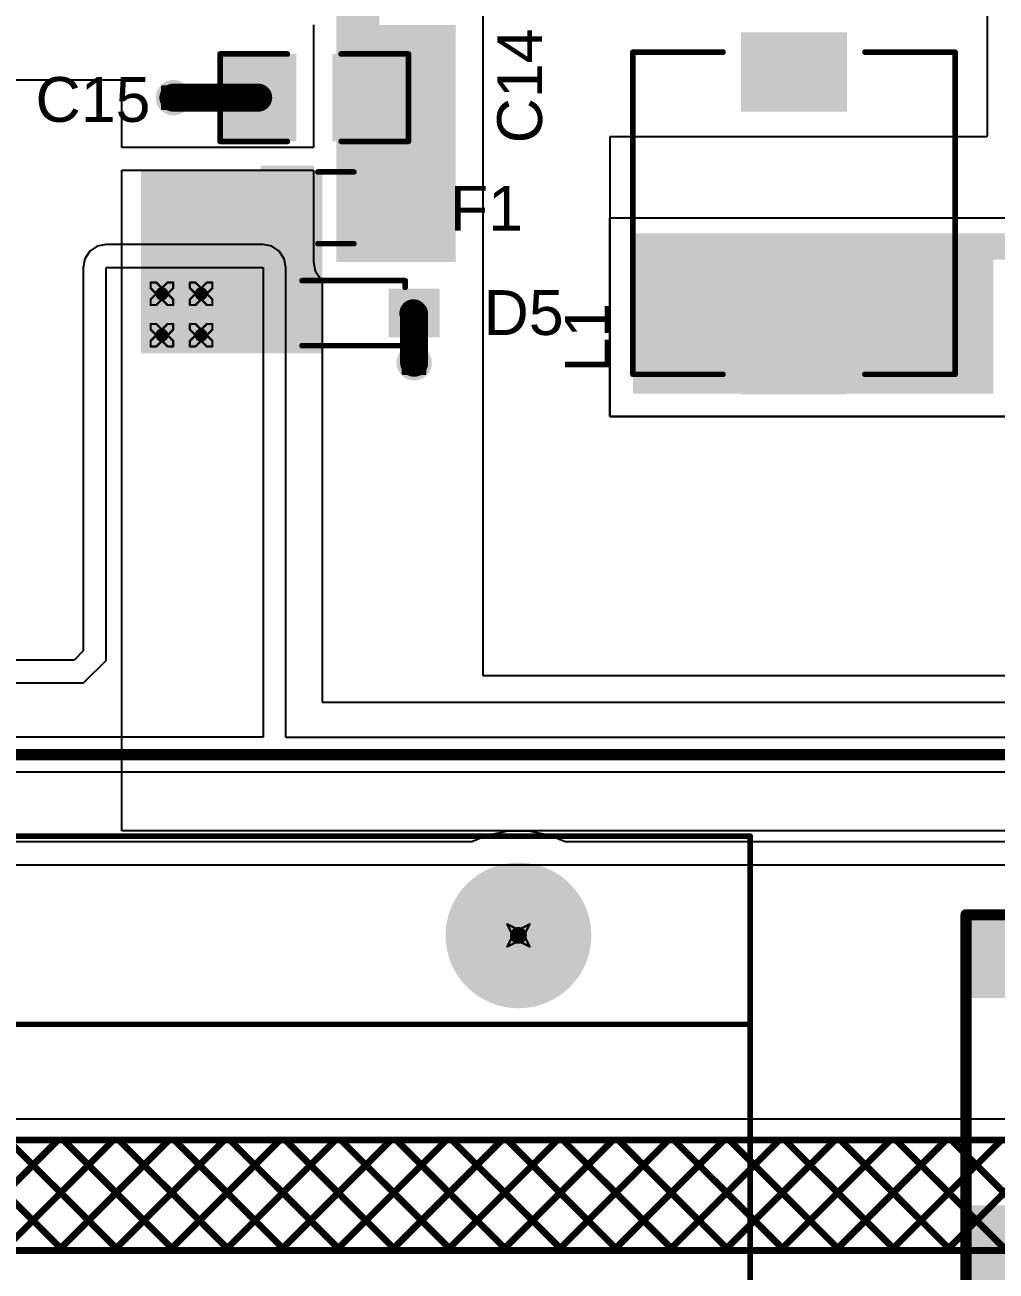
# Model space of a CAD drawing. Header units: inches. Extents: x 0 to 212, y 0 to 208.
# Drawn here: x 5.548 to 6.414, y 1.905 to 3.016 of the extents above; entities that cross this region are included whole.
import ezdxf

# ---------------------------------------------------------------- set-up
doc = ezdxf.new("R2010")
doc.units = ezdxf.units.IN
doc.header["$MEASUREMENT"] = 0
for name, color, linetype in [('Bottom Layer', 5, 'Continuous'), ('Bottom Overlay', 54, 'Continuous'), ('Bottom Solder', 6, 'Continuous'), ('Drill Drawing', 1, 'Continuous'), ('Multi-Layer', 9, 'Continuous'), ('Pad Holes', 156, 'Continuous'), ('Top Layer', 1, 'Continuous'), ('Top Overlay', 2, 'Continuous'), ('Top Paste', 8, 'Continuous'), ('Top Solder', 216, 'Continuous'), ('Via Holes', 16, 'Continuous')]:
    doc.layers.add(name, color=color, linetype=linetype)
doc.styles.add('Arial', font='', dxfattribs={"height": 0.2})
doc.styles.get('Arial').set_extended_font_data('Arial')

# ---------------------------------------------------------------- blocks, each defined once
blk = doc.blocks.new('RES_2512_28')
at = {"layer": 'Top Layer'}
for points in [[(-0.15944875, 0.06692915), (-0.09645665, 0.06692915), (-0.09645665, -0.06692915), (-0.15944875, -0.06692915)], [(0.09645675, 0.06692915), (0.15944885, 0.06692915), (0.15944885, -0.06692915), (0.09645675, -0.06692915)]]:
    blk.add_hatch(color=1, dxfattribs=at).paths.add_polyline_path(points)
at = {"layer": 'Top Paste'}
for points in [[(-0.15944875, 0.06692915), (-0.09645665, 0.06692915), (-0.09645665, -0.06692915), (-0.15944875, -0.06692915)], [(0.09645675, 0.06692915), (0.15944885, 0.06692915), (0.15944885, -0.06692915), (0.09645675, -0.06692915)]]:
    blk.add_hatch(color=8, dxfattribs=at).paths.add_polyline_path(points)
at = {"layer": 'Top Solder'}
for points in [[(-0.16344875, 0.07092915), (-0.09245665, 0.07092915), (-0.09245665, -0.07092915), (-0.16344875, -0.07092915)], [(0.09245675, 0.07092915), (0.16344885, 0.07092915), (0.16344885, -0.07092915), (0.09245675, -0.07092915)]]:
    blk.add_hatch(color=216, dxfattribs=at).paths.add_polyline_path(points)
at = {"layer": 'Top Overlay', "const_width": 0.01}
for points in [[(-0.167, 0.073), (0.1667936, 0.073)], [(-0.167, 0.073), (-0.167, -0.073)], [(0.1667936, 0.073), (0.1667936, -0.073)], [(-0.167, -0.073), (0.1667936, -0.073)]]:
    blk.add_lwpolyline(points, dxfattribs=at)
at = {"layer": 'Top Overlay', "const_width": 0.005}
for points in [[(-0.1695, 0.073, 1), (-0.1645, 0.073, 1)], [(-0.1695, 0.073, 1), (-0.1645, 0.073, 1)], [(0.1642936, 0.073, 1), (0.1692936, 0.073, 1)], [(0.1642936, 0.073, 1), (0.1692936, 0.073, 1)], [(-0.1695, -0.073, 1), (-0.1645, -0.073, 1)], [(-0.1695, -0.073, 1), (-0.1645, -0.073, 1)], [(0.1642936, -0.073, 1), (0.1692936, -0.073, 1)], [(0.1642936, -0.073, 1), (0.1692936, -0.073, 1)]]:
    blk.add_lwpolyline(points, format="xyb", close=True, dxfattribs=at)
blk = doc.blocks.new('YPRH0703_4R7M_92')
at = {"layer": 'Top Layer'}
for points in [[(-0.15748025, 0.0433071), (-0.09448815, 0.0433071), (-0.09448815, -0.0433071), (-0.15748025, -0.0433071)], [(0.09448835, 0.0433071), (0.15748045, 0.0433071), (0.15748045, -0.0433071), (0.09448835, -0.0433071)]]:
    blk.add_hatch(color=1, dxfattribs=at).paths.add_polyline_path(points)
at = {"layer": 'Top Paste'}
for points in [[(-0.15748025, 0.0433071), (-0.09448815, 0.0433071), (-0.09448815, -0.0433071), (-0.15748025, -0.0433071)], [(0.09448835, 0.0433071), (0.15748045, 0.0433071), (0.15748045, -0.0433071), (0.09448835, -0.0433071)]]:
    blk.add_hatch(color=8, dxfattribs=at).paths.add_polyline_path(points)
at = {"layer": 'Top Solder'}
for points in [[(-0.16148025, 0.0473071), (-0.09048815, 0.0473071), (-0.09048815, -0.0473071), (-0.16148025, -0.0473071)], [(0.09048835, 0.0473071), (0.16148045, 0.0473071), (0.16148045, -0.0473071), (0.09048835, -0.0473071)]]:
    blk.add_hatch(color=216, dxfattribs=at).paths.add_polyline_path(points)
at = {"layer": 'Top Overlay', "const_width": 0.005}
for points in [[(-0.1437006, 0.1437008), (-0.1437006, 0.0632992)], [(-0.1437006, 0.1437008), (0.1437008, 0.1437008)], [(0.1437008, 0.1437008), (0.1437008, 0.0632992)], [(-0.1437006, -0.0632992), (-0.1437006, -0.1437008)], [(0.1437008, -0.0632992), (0.1437008, -0.1437008)], [(-0.1437006, -0.1437008), (0.1437008, -0.1437008)]]:
    blk.add_lwpolyline(points, dxfattribs=at)
at = {"layer": 'Top Overlay', "const_width": 0.0025}
for points in [[(-0.1449506, 0.1437008, 1), (-0.1424506, 0.1437008, 1)], [(-0.1449506, 0.1437008, 1), (-0.1424506, 0.1437008, 1)], [(0.1424508, 0.1437008, 1), (0.1449508, 0.1437008, 1)], [(0.1424508, 0.1437008, 1), (0.1449508, 0.1437008, 1)], [(-0.1449506, 0.0632992, 1), (-0.1424506, 0.0632992, 1)], [(0.1424508, 0.0632992, 1), (0.1449508, 0.0632992, 1)], [(-0.1449506, -0.0632992, 1), (-0.1424506, -0.0632992, 1)], [(0.1424508, -0.0632992, 1), (0.1449508, -0.0632992, 1)], [(-0.1449506, -0.1437008, 1), (-0.1424506, -0.1437008, 1)], [(-0.1449506, -0.1437008, 1), (-0.1424506, -0.1437008, 1)], [(0.1424508, -0.1437008, 1), (0.1449508, -0.1437008, 1)], [(0.1424508, -0.1437008, 1), (0.1449508, -0.1437008, 1)]]:
    blk.add_lwpolyline(points, format="xyb", close=True, dxfattribs=at)
blk = doc.blocks.new('G4A_1A_PE_DC24_93')
at = {"layer": 'Bottom Layer'}
h = blk.add_hatch(color=5, dxfattribs=at)
edge = h.paths.add_edge_path()
edge.add_arc((0.3936995, 0.2362245), 0.0629921, 0, 360)
at = {"layer": 'Bottom Solder'}
h = blk.add_hatch(color=6, dxfattribs=at)
edge = h.paths.add_edge_path()
edge.add_arc((0.3936995, 0.2362245), 0.0649921, 0, 360)
at = {"layer": 'Multi-Layer'}
h = blk.add_hatch(color=9, dxfattribs=at)
edge = h.paths.add_edge_path()
edge.add_arc((0.3936995, 0.2362245), 0.0629921, 0, 360)
at = {"layer": 'Pad Holes'}
h = blk.add_hatch(color=7, dxfattribs=at)
edge = h.paths.add_edge_path()
edge.add_arc((0.3936985, 0.2362195), 0.035433, 0, 360)
at = {"layer": 'Top Layer'}
h = blk.add_hatch(color=1, dxfattribs=at)
edge = h.paths.add_edge_path()
edge.add_arc((0.3936995, 0.2362245), 0.0629921, 0, 360)
at = {"layer": 'Top Solder'}
h = blk.add_hatch(color=216, dxfattribs=at)
edge = h.paths.add_edge_path()
edge.add_arc((0.3936995, 0.2362245), 0.0649921, 0, 360)
at = {"layer": 'Top Overlay', "const_width": 0.005}
for points in [[(-0.6004005, 0.3248125), (0.6003855, 0.3248125)], [(0.6003855, -0.2170275), (0.6003855, 0.3248125)], [(-0.6003595, 0.1568945), (0.6003855, 0.1568945)]]:
    blk.add_lwpolyline(points, dxfattribs=at)
at = {"layer": 'Top Overlay', "const_width": 0.0025}
for points in [[(0.5991355, 0.3248125, 1), (0.6016355, 0.3248125, 1)], [(0.5991355, 0.3248125, 1), (0.6016355, 0.3248125, 1)], [(0.5991355, 0.1568945, 1), (0.6016355, 0.1568945, 1)]]:
    blk.add_lwpolyline(points, format="xyb", close=True, dxfattribs=at)
blk = doc.blocks.new('F____0805_112')
at = {"layer": 'Top Layer'}
for points in [[(-0.02362195, -0.03346455), (-0.06299205, -0.03346455), (-0.06299205, 0.03346455), (-0.02362195, 0.03346455)], [(0.06299215, -0.03346445), (0.02362205, -0.03346445), (0.02362205, 0.03346465), (0.06299215, 0.03346465)]]:
    blk.add_hatch(color=1, dxfattribs=at).paths.add_polyline_path(points)
at = {"layer": 'Top Paste'}
for points in [[(-0.02362195, -0.03346455), (-0.06299205, -0.03346455), (-0.06299205, 0.03346455), (-0.02362195, 0.03346455)], [(0.06299215, -0.03346445), (0.02362205, -0.03346445), (0.02362205, 0.03346465), (0.06299215, 0.03346465)]]:
    blk.add_hatch(color=8, dxfattribs=at).paths.add_polyline_path(points)
at = {"layer": 'Top Solder'}
for points in [[(-0.01962195, -0.03746455), (-0.06699205, -0.03746455), (-0.06699205, 0.03746455), (-0.01962195, 0.03746455)], [(0.06699215, -0.03746445), (0.01962205, -0.03746445), (0.01962205, 0.03746465), (0.06699215, 0.03746465)]]:
    blk.add_hatch(color=216, dxfattribs=at).paths.add_polyline_path(points)
at = {"layer": 'Top Overlay', "const_width": 0.005}
for points in [[(0.0160001, 0.032), (-0.0160002, 0.032)], [(0.0159999, -0.032), (-0.0160002, -0.032)]]:
    blk.add_lwpolyline(points, dxfattribs=at)
at = {"layer": 'Top Overlay', "const_width": 0.0025}
for points in [[(-0.0172502, 0.032, 1), (-0.0147502, 0.032, 1)], [(0.0147501, 0.032, 1), (0.0172501, 0.032, 1)], [(-0.0172502, -0.032, 1), (-0.0147502, -0.032, 1)], [(0.0147499, -0.032, 1), (0.0172499, -0.032, 1)]]:
    blk.add_lwpolyline(points, format="xyb", close=True, dxfattribs=at)
blk = doc.blocks.new('SOD_123_117')
at = {"layer": 'Top Layer'}
for points in [[(-0.0433069, 0.01771655), (-0.0433069, -0.01771655), (-0.0807085, -0.01771655), (-0.0807085, 0.01771655)], [(0.0807088, 0.01771655), (0.0807088, -0.01771655), (0.0433072, -0.01771655), (0.0433072, 0.01771655)]]:
    blk.add_hatch(color=1, dxfattribs=at).paths.add_polyline_path(points)
at = {"layer": 'Top Overlay'}
for points in [[(0.0380002, 0.0199999), (0.111, 0.0199999), (0.111, 0.0314959), (0.0380002, 0.0314959)], [(0.0834586, -0.0309894), (0.1110018, -0.0309894), (0.1110018, 0.0310106), (0.0834586, 0.0310106)], [(0.0379995, -0.0314961), (0.1109993, -0.0314961), (0.1109993, -0.0200001), (0.0379995, -0.0200001)]]:
    blk.add_hatch(color=2, dxfattribs=at).paths.add_polyline_path(points)
at = {"layer": 'Top Paste'}
for points in [[(-0.0433069, 0.01771655), (-0.0433069, -0.01771655), (-0.0807085, -0.01771655), (-0.0807085, 0.01771655)], [(0.0807088, 0.01771655), (0.0807088, -0.01771655), (0.0433072, -0.01771655), (0.0433072, 0.01771655)]]:
    blk.add_hatch(color=8, dxfattribs=at).paths.add_polyline_path(points)
at = {"layer": 'Top Solder'}
for points in [[(-0.0393069, 0.02171655), (-0.0393069, -0.02171655), (-0.0847085, -0.02171655), (-0.0847085, 0.02171655)], [(0.0847088, 0.02171655), (0.0847088, -0.02171655), (0.0393072, -0.02171655), (0.0393072, 0.02171655)]]:
    blk.add_hatch(color=216, dxfattribs=at).paths.add_polyline_path(points)
at = {"layer": 'Top Overlay', "const_width": 0.005}
for points in [[(-0.0539999, 0.029), (-0.0539999, 0.023)], [(0.0380001, 0.029), (-0.0539999, 0.029)], [(-0.0539998, -0.0230002), (-0.0539999, -0.029)], [(0.0380001, -0.0290001), (-0.0539999, -0.029)]]:
    blk.add_lwpolyline(points, dxfattribs=at)
at = {"layer": 'Top Overlay', "const_width": 0.0025}
for points in [[(-0.0552499, 0.029, 1), (-0.0527499, 0.029, 1)], [(-0.0552499, 0.029, 1), (-0.0527499, 0.029, 1)], [(-0.0552499, 0.023, 1), (-0.0527499, 0.023, 1)], [(0.0367501, 0.029, 1), (0.0392501, 0.029, 1)], [(-0.0552498, -0.0230002, 1), (-0.0527498, -0.0230002, 1)], [(-0.0552499, -0.029, 1), (-0.0527499, -0.029, 1)], [(-0.0552499, -0.029, 1), (-0.0527499, -0.029, 1)], [(0.0367501, -0.0290001, 1), (0.0392501, -0.0290001, 1)]]:
    blk.add_lwpolyline(points, format="xyb", close=True, dxfattribs=at)
blk = doc.blocks.new('C___1206_129')
at = {"layer": 'Top Layer'}
for points in [[(-0.0799999, 0.035), (-0.0199999, 0.035), (-0.0199999, -0.035), (-0.0799999, -0.035)], [(0.0199999, 0.0350001), (0.0799999, 0.0350001), (0.0799999, -0.0349999), (0.0199999, -0.0349999)]]:
    blk.add_hatch(color=1, dxfattribs=at).paths.add_polyline_path(points)
at = {"layer": 'Top Paste'}
for points in [[(-0.0799999, 0.035), (-0.0199999, 0.035), (-0.0199999, -0.035), (-0.0799999, -0.035)], [(0.0199999, 0.0350001), (0.0799999, 0.0350001), (0.0799999, -0.0349999), (0.0199999, -0.0349999)]]:
    blk.add_hatch(color=8, dxfattribs=at).paths.add_polyline_path(points)
at = {"layer": 'Top Solder'}
for points in [[(-0.0839999, 0.039), (-0.0159999, 0.039), (-0.0159999, -0.039), (-0.0839999, -0.039)], [(0.0159999, 0.0390001), (0.0839999, 0.0390001), (0.0839999, -0.0389999), (0.0159999, -0.0389999)]]:
    blk.add_hatch(color=216, dxfattribs=at).paths.add_polyline_path(points)
at = {"layer": 'Top Overlay', "const_width": 0.005}
for points in [[(-0.0839999, 0.0390001), (-0.0240001, 0.0390001)], [(-0.0839999, -0.039), (-0.0839999, 0.0390001)], [(0.024, 0.039), (0.084, 0.039)], [(0.084, -0.039), (0.084, 0.039)], [(-0.0839999, -0.039), (-0.024, -0.039)], [(0.024, -0.039), (0.084, -0.039)]]:
    blk.add_lwpolyline(points, dxfattribs=at)
at = {"layer": 'Top Overlay', "const_width": 0.0025}
for points in [[(-0.0852499, 0.0390001, 1), (-0.0827499, 0.0390001, 1)], [(-0.0852499, 0.0390001, 1), (-0.0827499, 0.0390001, 1)], [(-0.0252501, 0.0390001, 1), (-0.0227501, 0.0390001, 1)], [(0.02275, 0.039, 1), (0.02525, 0.039, 1)], [(0.08275, 0.039, 1), (0.08525, 0.039, 1)], [(0.08275, 0.039, 1), (0.08525, 0.039, 1)], [(-0.0852499, -0.039, 1), (-0.0827499, -0.039, 1)], [(-0.0852499, -0.039, 1), (-0.0827499, -0.039, 1)], [(-0.02525, -0.039, 1), (-0.02275, -0.039, 1)], [(0.02275, -0.039, 1), (0.02525, -0.039, 1)], [(0.08275, -0.039, 1), (0.08525, -0.039, 1)], [(0.08275, -0.039, 1), (0.08525, -0.039, 1)]]:
    blk.add_lwpolyline(points, format="xyb", close=True, dxfattribs=at)

msp = doc.modelspace()

# ---------------------------------------------------------------- hatches: boundary and pattern name
at = {"layer": 'Bottom Layer'}
h = msp.add_hatch(color=5, dxfattribs=at)
edge = h.paths.add_edge_path()
edge.add_arc((5.6800729, 2.9514614), 0.011811, 0, 360)
h = msp.add_hatch(color=5, dxfattribs=at)
edge = h.paths.add_edge_path()
edge.add_arc((5.669812, 2.7765341), 0.011811, 0, 360)
h = msp.add_hatch(color=5, dxfattribs=at)
edge = h.paths.add_edge_path()
edge.add_arc((5.704812, 2.7765341), 0.011811, 0, 360)
h = msp.add_hatch(color=5, dxfattribs=at)
edge = h.paths.add_edge_path()
edge.add_arc((5.669812, 2.7395341), 0.011811, 0, 360)
h = msp.add_hatch(color=5, dxfattribs=at)
edge = h.paths.add_edge_path()
edge.add_arc((5.704812, 2.7395341), 0.011811, 0, 360)
h = msp.add_hatch(color=5, dxfattribs=at)
edge = h.paths.add_edge_path()
edge.add_arc((5.8947528, 2.715), 0.011811, 0, 360)
at = {"layer": 'Bottom Solder'}
h = msp.add_hatch(color=6, dxfattribs=at)
edge = h.paths.add_edge_path()
edge.add_arc((5.6800729, 2.9514614), 0.015811, 0, 360)
h = msp.add_hatch(color=6, dxfattribs=at)
edge = h.paths.add_edge_path()
edge.add_arc((5.669812, 2.7765341), 0.015811, 0, 360)
h = msp.add_hatch(color=6, dxfattribs=at)
edge = h.paths.add_edge_path()
edge.add_arc((5.704812, 2.7765341), 0.015811, 0, 360)
h = msp.add_hatch(color=6, dxfattribs=at)
edge = h.paths.add_edge_path()
edge.add_arc((5.669812, 2.7395341), 0.015811, 0, 360)
h = msp.add_hatch(color=6, dxfattribs=at)
edge = h.paths.add_edge_path()
edge.add_arc((5.704812, 2.7395341), 0.015811, 0, 360)
h = msp.add_hatch(color=6, dxfattribs=at)
edge = h.paths.add_edge_path()
edge.add_arc((5.8947528, 2.715), 0.015811, 0, 360)
at = {"layer": 'Top Layer'}
for points in [[(5.8638329, 2.8297313), (5.8638329, 3.0672501), (5.8252577, 3.0672501), (5.8252577, 2.8297313)], [(5.931936, 2.8047438), (5.931936, 3.0163698), (5.8252578, 3.0163698), (5.8252578, 2.8047438)], [(5.8127591, 2.7233181), (5.8127591, 2.8866605), (5.6510729, 2.8866605), (5.6510729, 2.7233181)], [(6.0898156, 2.6874825), (6.4111868, 2.6874825), (6.4111868, 2.8305835), (6.0898156, 2.8305835)], [(6.0898156, 2.8069615), (6.474495, 2.8069615), (6.474495, 2.8305835), (6.0898156, 2.8305835)]]:
    msp.add_hatch(color=1, dxfattribs=at).paths.add_polyline_path(points)
h = msp.add_hatch(color=1, dxfattribs=at)
edge = h.paths.add_edge_path()
edge.add_arc((5.6800729, 2.9514614), 0.011811, 0, 360)
h = msp.add_hatch(color=1, dxfattribs=at)
edge = h.paths.add_edge_path()
edge.add_arc((5.669812, 2.7765341), 0.011811, 0, 360)
h = msp.add_hatch(color=1, dxfattribs=at)
edge = h.paths.add_edge_path()
edge.add_arc((5.704812, 2.7765341), 0.011811, 0, 360)
h = msp.add_hatch(color=1, dxfattribs=at)
edge = h.paths.add_edge_path()
edge.add_arc((5.669812, 2.7395341), 0.011811, 0, 360)
h = msp.add_hatch(color=1, dxfattribs=at)
edge = h.paths.add_edge_path()
edge.add_arc((5.704812, 2.7395341), 0.011811, 0, 360)
h = msp.add_hatch(color=1, dxfattribs=at)
edge = h.paths.add_edge_path()
edge.add_arc((5.8947528, 2.715), 0.011811, 0, 360)
at = {"layer": 'Top Solder'}
h = msp.add_hatch(color=216, dxfattribs=at)
edge = h.paths.add_edge_path()
edge.add_arc((5.6800729, 2.9514614), 0.015811, 0, 360)
h = msp.add_hatch(color=216, dxfattribs=at)
edge = h.paths.add_edge_path()
edge.add_arc((5.669812, 2.7765341), 0.015811, 0, 360)
h = msp.add_hatch(color=216, dxfattribs=at)
edge = h.paths.add_edge_path()
edge.add_arc((5.704812, 2.7765341), 0.015811, 0, 360)
h = msp.add_hatch(color=216, dxfattribs=at)
edge = h.paths.add_edge_path()
edge.add_arc((5.669812, 2.7395341), 0.015811, 0, 360)
h = msp.add_hatch(color=216, dxfattribs=at)
edge = h.paths.add_edge_path()
edge.add_arc((5.704812, 2.7395341), 0.015811, 0, 360)
h = msp.add_hatch(color=216, dxfattribs=at)
edge = h.paths.add_edge_path()
edge.add_arc((5.8947528, 2.715), 0.015811, 0, 360)
at = {"layer": 'Via Holes'}
h = msp.add_hatch(color=7, dxfattribs=at)
edge = h.paths.add_edge_path()
edge.add_arc((5.6800729, 2.9514614), 0.0059055, 0, 360)
h = msp.add_hatch(color=7, dxfattribs=at)
edge = h.paths.add_edge_path()
edge.add_arc((5.669812, 2.7765341), 0.0059055, 0, 360)
h = msp.add_hatch(color=7, dxfattribs=at)
edge = h.paths.add_edge_path()
edge.add_arc((5.704812, 2.7765341), 0.0059055, 0, 360)
h = msp.add_hatch(color=7, dxfattribs=at)
edge = h.paths.add_edge_path()
edge.add_arc((5.669812, 2.7395341), 0.0059055, 0, 360)
h = msp.add_hatch(color=7, dxfattribs=at)
edge = h.paths.add_edge_path()
edge.add_arc((5.704812, 2.7395341), 0.0059055, 0, 360)
h = msp.add_hatch(color=7, dxfattribs=at)
edge = h.paths.add_edge_path()
edge.add_arc((5.8947528, 2.715), 0.0059055, 0, 360)

# ---------------------------------------------------------------- linework, layer by layer
at = {"layer": 'Bottom Layer'}
for p, q in [((5.6055808, 2.8144192), (5.6011604, 2.8078036)), ((5.6121964, 2.8188396), (5.6055808, 2.8144192)), ((5.62, 2.8203918), (5.6121964, 2.8188396)), ((5.76, 2.8203918), (5.62, 2.8203918)), ((5.7678036, 2.8188396), (5.76, 2.8203918)), ((5.7744192, 2.8144192), (5.7678036, 2.8188396)), ((5.7788396, 2.8078036), (5.7744192, 2.8144192)), ((5.6011604, 2.8078036), (5.5996082, 2.8)), ((5.7803918, 2.8), (5.7788396, 2.8078036)), ((5.5996082, 2.8), (5.5996082, 2.4578478)), ((5.62, 2.4494012), (5.62, 2.8)), ((5.62, 2.8), (5.76, 2.8)), ((5.76, 2.8), (5.76, 2.3810224)), ((5.7803918, 2.3810225), (5.7803918, 2.8)), ((5.5996082, 2.4578478), (5.5915077, 2.4497475)), ((5.5915077, 2.4497475), (4.9569622, 2.4497475)), ((5.5999541, 2.4293557), (5.62, 2.4494012)), ((4.9250127, 2.4293557), (5.5999541, 2.4293557)), ((5.76, 2.3810224), (3.669128, 2.3810224)), ((5.7806413, 2.3807184), (5.7803918, 2.3810225)), ((6.7323659, 2.3807184), (5.7806413, 2.3807184)), ((5.1262746, 2.3501306), (6.7387008, 2.3501306)), ((5.9606575, 2.2934944), (5.946077, 2.287455)), ((5.9786234, 2.2970681), (5.9606575, 2.2934944)), ((5.9969412, 2.2970681), (5.9786234, 2.2970681)), ((6.0149071, 2.2934944), (5.9969412, 2.2970681)), ((6.0294876, 2.287455), (6.0149071, 2.2934944)), ((5.946077, 2.287455), (5.2146344, 2.287455)), ((7.3096082, 2.287455), (6.0294876, 2.287455)), ((5.2146344, 2.2670632), (7.33, 2.2670632)), ((7.585, 2.04), (-0.12, 2.04))]:
    msp.add_line(p, q, dxfattribs=at)
at = {"layer": 'Bottom Layer', "const_width": 0.01}
msp.add_lwpolyline([(3.6509473, 2.3654245), (6.7387008, 2.3654245)], dxfattribs=at)
at = {"layer": 'Bottom Overlay', "const_width": 0.006}
for points in [[(-0.122, 2.0216259), (8.075, 2.0216259)], [(5.478588, 1.923), (5.5772139, 2.0216259)], [(5.4828817, 2.0216259), (5.5815076, 1.923)], [(5.5280855, 1.923), (5.6267114, 2.0216259)], [(5.5323792, 2.0216259), (5.6310051, 1.923)], [(5.577583, 1.923), (5.6762089, 2.0216259)], [(5.5818767, 2.0216259), (5.6805026, 1.923)], [(5.6270805, 1.923), (5.7257064, 2.0216259)], [(5.6313742, 2.0216259), (5.7300001, 1.923)], [(5.676578, 1.923), (5.7752039, 2.0216259)], [(5.6808717, 2.0216259), (5.7794976, 1.923)], [(5.7260755, 1.923), (5.8247014, 2.0216259)], [(5.7303692, 2.0216259), (5.8289951, 1.923)], [(5.775573, 1.923), (5.8741989, 2.0216259)], [(5.7798667, 2.0216259), (5.8784926, 1.923)], [(5.8250705, 1.923), (5.9236964, 2.0216259)], [(5.8293642, 2.0216259), (5.9279901, 1.923)], [(5.874568, 1.923), (5.9731939, 2.0216259)], [(5.8788617, 2.0216259), (5.9774876, 1.923)], [(5.9240655, 1.923), (6.0226914, 2.0216259)], [(5.9283592, 2.0216259), (6.0269851, 1.923)], [(5.973563, 1.923), (6.0721889, 2.0216259)], [(5.9778567, 2.0216259), (6.0764826, 1.923)], [(6.0230605, 1.923), (6.1216864, 2.0216259)], [(6.0273542, 2.0216259), (6.1259801, 1.923)], [(6.072558, 1.923), (6.1711839, 2.0216259)], [(6.0768517, 2.0216259), (6.1754776, 1.923)], [(6.1220555, 1.923), (6.2206814, 2.0216259)], [(6.1263492, 2.0216259), (6.2249751, 1.923)], [(6.171553, 1.923), (6.2701789, 2.0216259)], [(6.1758467, 2.0216259), (6.2744726, 1.923)], [(6.2210505, 1.923), (6.3196764, 2.0216259)], [(6.2253442, 2.0216259), (6.3239701, 1.923)], [(6.270548, 1.923), (6.3691739, 2.0216259)], [(6.2748417, 2.0216259), (6.3734676, 1.923)], [(6.3200455, 1.923), (6.4186714, 2.0216259)], [(6.3243392, 2.0216259), (6.4229651, 1.923)], [(6.369543, 1.923), (6.4681689, 2.0216259)], [(6.3738367, 2.0216259), (6.4724626, 1.923)], [(-0.122, 1.923), (8.075, 1.923)]]:
    msp.add_lwpolyline(points, dxfattribs=at)
at = {"layer": 'Bottom Overlay', "const_width": 0.003}
for points in [[(5.5757139, 2.0216259, 1), (5.5787139, 2.0216259, 1)], [(5.5803767, 2.0216259, 1), (5.5833767, 2.0216259, 1)], [(5.6252114, 2.0216259, 1), (5.6282114, 2.0216259, 1)], [(5.6298742, 2.0216259, 1), (5.6328742, 2.0216259, 1)], [(5.6747089, 2.0216259, 1), (5.6777089, 2.0216259, 1)], [(5.6793717, 2.0216259, 1), (5.6823717, 2.0216259, 1)], [(5.7242064, 2.0216259, 1), (5.7272064, 2.0216259, 1)], [(5.7288692, 2.0216259, 1), (5.7318692, 2.0216259, 1)], [(5.7737039, 2.0216259, 1), (5.7767039, 2.0216259, 1)], [(5.7783667, 2.0216259, 1), (5.7813667, 2.0216259, 1)], [(5.8232014, 2.0216259, 1), (5.8262014, 2.0216259, 1)], [(5.8278642, 2.0216259, 1), (5.8308642, 2.0216259, 1)], [(5.8726989, 2.0216259, 1), (5.8756989, 2.0216259, 1)], [(5.8773617, 2.0216259, 1), (5.8803617, 2.0216259, 1)], [(5.9221964, 2.0216259, 1), (5.9251964, 2.0216259, 1)], [(5.9268592, 2.0216259, 1), (5.9298592, 2.0216259, 1)], [(5.9716939, 2.0216259, 1), (5.9746939, 2.0216259, 1)], [(5.9763567, 2.0216259, 1), (5.9793567, 2.0216259, 1)], [(6.0211914, 2.0216259, 1), (6.0241914, 2.0216259, 1)], [(6.0258542, 2.0216259, 1), (6.0288542, 2.0216259, 1)], [(6.0706889, 2.0216259, 1), (6.0736889, 2.0216259, 1)], [(6.0753517, 2.0216259, 1), (6.0783517, 2.0216259, 1)], [(6.1201864, 2.0216259, 1), (6.1231864, 2.0216259, 1)], [(6.1248492, 2.0216259, 1), (6.1278492, 2.0216259, 1)], [(6.1696839, 2.0216259, 1), (6.1726839, 2.0216259, 1)], [(6.1743467, 2.0216259, 1), (6.1773467, 2.0216259, 1)], [(6.2191814, 2.0216259, 1), (6.2221814, 2.0216259, 1)], [(6.2238442, 2.0216259, 1), (6.2268442, 2.0216259, 1)], [(6.2686789, 2.0216259, 1), (6.2716789, 2.0216259, 1)], [(6.2733417, 2.0216259, 1), (6.2763417, 2.0216259, 1)], [(6.3181764, 2.0216259, 1), (6.3211764, 2.0216259, 1)], [(6.3228392, 2.0216259, 1), (6.3258392, 2.0216259, 1)], [(6.3676739, 2.0216259, 1), (6.3706739, 2.0216259, 1)], [(6.3723367, 2.0216259, 1), (6.3753367, 2.0216259, 1)], [(5.576083, 1.923, 1), (5.579083, 1.923, 1)], [(5.5800076, 1.923, 1), (5.5830076, 1.923, 1)], [(5.6255805, 1.923, 1), (5.6285805, 1.923, 1)], [(5.6295051, 1.923, 1), (5.6325051, 1.923, 1)], [(5.675078, 1.923, 1), (5.678078, 1.923, 1)], [(5.6790026, 1.923, 1), (5.6820026, 1.923, 1)], [(5.7245755, 1.923, 1), (5.7275755, 1.923, 1)], [(5.7285001, 1.923, 1), (5.7315001, 1.923, 1)], [(5.774073, 1.923, 1), (5.777073, 1.923, 1)], [(5.7779976, 1.923, 1), (5.7809976, 1.923, 1)], [(5.8235705, 1.923, 1), (5.8265705, 1.923, 1)], [(5.8274951, 1.923, 1), (5.8304951, 1.923, 1)], [(5.873068, 1.923, 1), (5.876068, 1.923, 1)], [(5.8769926, 1.923, 1), (5.8799926, 1.923, 1)], [(5.9225655, 1.923, 1), (5.9255655, 1.923, 1)], [(5.9264901, 1.923, 1), (5.9294901, 1.923, 1)], [(5.972063, 1.923, 1), (5.975063, 1.923, 1)], [(5.9759876, 1.923, 1), (5.9789876, 1.923, 1)], [(6.0215605, 1.923, 1), (6.0245605, 1.923, 1)], [(6.0254851, 1.923, 1), (6.0284851, 1.923, 1)], [(6.071058, 1.923, 1), (6.074058, 1.923, 1)], [(6.0749826, 1.923, 1), (6.0779826, 1.923, 1)], [(6.1205555, 1.923, 1), (6.1235555, 1.923, 1)], [(6.1244801, 1.923, 1), (6.1274801, 1.923, 1)], [(6.170053, 1.923, 1), (6.173053, 1.923, 1)], [(6.1739776, 1.923, 1), (6.1769776, 1.923, 1)], [(6.2195505, 1.923, 1), (6.2225505, 1.923, 1)], [(6.2234751, 1.923, 1), (6.2264751, 1.923, 1)], [(6.269048, 1.923, 1), (6.272048, 1.923, 1)], [(6.2729726, 1.923, 1), (6.2759726, 1.923, 1)], [(6.3185455, 1.923, 1), (6.3215455, 1.923, 1)], [(6.3224701, 1.923, 1), (6.3254701, 1.923, 1)], [(6.368043, 1.923, 1), (6.371043, 1.923, 1)], [(6.3719676, 1.923, 1), (6.3749676, 1.923, 1)]]:
    msp.add_lwpolyline(points, format="xyb", close=True, dxfattribs=at)
at = {"layer": 'Drill Drawing', "const_width": 0.002}
for points in [[(5.6700729, 2.9564614), (5.6700729, 2.9614614)], [(5.6700729, 2.9614614), (5.6750729, 2.9614614)], [(5.6700729, 2.9564614), (5.6750729, 2.9514614)], [(5.6750729, 2.9614614), (5.6800729, 2.9564614)], [(5.6800729, 2.9564614), (5.6850729, 2.9614614)], [(5.6850729, 2.9614614), (5.6900729, 2.9614614)], [(5.6850729, 2.9514614), (5.6900729, 2.9564614)], [(5.6900729, 2.9564614), (5.6900729, 2.9614614)], [(5.6700729, 2.9464614), (5.6750729, 2.9514614)], [(5.6700729, 2.9414614), (5.6700729, 2.9464614)], [(5.6750729, 2.9414614), (5.6800729, 2.9464614)], [(5.6800729, 2.9464614), (5.6850729, 2.9414614)], [(5.6850729, 2.9514614), (5.6900729, 2.9464614)], [(5.6900729, 2.9414614), (5.6900729, 2.9464614)], [(5.6700729, 2.9414614), (5.6750729, 2.9414614)], [(5.6850729, 2.9414614), (5.6900729, 2.9414614)], [(5.659812, 2.7815341), (5.659812, 2.7865341)], [(5.659812, 2.7865341), (5.664812, 2.7865341)], [(5.659812, 2.7815341), (5.664812, 2.7765341)], [(5.664812, 2.7865341), (5.669812, 2.7815341)], [(5.669812, 2.7815341), (5.674812, 2.7865341)], [(5.674812, 2.7865341), (5.679812, 2.7865341)], [(5.674812, 2.7765341), (5.679812, 2.7815341)], [(5.679812, 2.7815341), (5.679812, 2.7865341)], [(5.694812, 2.7815341), (5.694812, 2.7865341)], [(5.694812, 2.7865341), (5.699812, 2.7865341)], [(5.694812, 2.7815341), (5.699812, 2.7765341)], [(5.699812, 2.7865341), (5.704812, 2.7815341)], [(5.704812, 2.7815341), (5.709812, 2.7865341)], [(5.709812, 2.7865341), (5.714812, 2.7865341)], [(5.709812, 2.7765341), (5.714812, 2.7815341)], [(5.714812, 2.7815341), (5.714812, 2.7865341)], [(5.659812, 2.7715341), (5.664812, 2.7765341)], [(5.659812, 2.7665341), (5.659812, 2.7715341)], [(5.664812, 2.7665341), (5.669812, 2.7715341)], [(5.669812, 2.7715341), (5.674812, 2.7665341)], [(5.674812, 2.7765341), (5.679812, 2.7715341)], [(5.679812, 2.7665341), (5.679812, 2.7715341)], [(5.694812, 2.7715341), (5.699812, 2.7765341)], [(5.694812, 2.7665341), (5.694812, 2.7715341)], [(5.699812, 2.7665341), (5.704812, 2.7715341)], [(5.704812, 2.7715341), (5.709812, 2.7665341)], [(5.709812, 2.7765341), (5.714812, 2.7715341)], [(5.714812, 2.7665341), (5.714812, 2.7715341)], [(5.659812, 2.7665341), (5.664812, 2.7665341)], [(5.674812, 2.7665341), (5.679812, 2.7665341)], [(5.694812, 2.7665341), (5.699812, 2.7665341)], [(5.709812, 2.7665341), (5.714812, 2.7665341)], [(5.659812, 2.7445341), (5.659812, 2.7495341)], [(5.659812, 2.7495341), (5.664812, 2.7495341)], [(5.664812, 2.7495341), (5.669812, 2.7445341)], [(5.669812, 2.7445341), (5.674812, 2.7495341)], [(5.674812, 2.7495341), (5.679812, 2.7495341)], [(5.679812, 2.7445341), (5.679812, 2.7495341)], [(5.694812, 2.7445341), (5.694812, 2.7495341)], [(5.694812, 2.7495341), (5.699812, 2.7495341)], [(5.699812, 2.7495341), (5.704812, 2.7445341)], [(5.704812, 2.7445341), (5.709812, 2.7495341)], [(5.709812, 2.7495341), (5.714812, 2.7495341)], [(5.714812, 2.7445341), (5.714812, 2.7495341)], [(5.659812, 2.7445341), (5.664812, 2.7395341)], [(5.659812, 2.7345341), (5.664812, 2.7395341)], [(5.659812, 2.7295341), (5.659812, 2.7345341)], [(5.664812, 2.7295341), (5.669812, 2.7345341)], [(5.669812, 2.7345341), (5.674812, 2.7295341)], [(5.674812, 2.7395341), (5.679812, 2.7445341)], [(5.674812, 2.7395341), (5.679812, 2.7345341)], [(5.679812, 2.7295341), (5.679812, 2.7345341)], [(5.694812, 2.7445341), (5.699812, 2.7395341)], [(5.694812, 2.7345341), (5.699812, 2.7395341)], [(5.694812, 2.7295341), (5.694812, 2.7345341)], [(5.699812, 2.7295341), (5.704812, 2.7345341)], [(5.704812, 2.7345341), (5.709812, 2.7295341)], [(5.709812, 2.7395341), (5.714812, 2.7445341)], [(5.709812, 2.7395341), (5.714812, 2.7345341)], [(5.714812, 2.7295341), (5.714812, 2.7345341)], [(5.659812, 2.7295341), (5.664812, 2.7295341)], [(5.674812, 2.7295341), (5.679812, 2.7295341)], [(5.694812, 2.7295341), (5.699812, 2.7295341)], [(5.709812, 2.7295341), (5.714812, 2.7295341)], [(5.8847528, 2.72), (5.8847528, 2.725)], [(5.8847528, 2.725), (5.8897528, 2.725)], [(5.8897528, 2.725), (5.8947528, 2.72)], [(5.8947528, 2.72), (5.8997528, 2.725)], [(5.8997528, 2.725), (5.9047528, 2.725)], [(5.9047528, 2.72), (5.9047528, 2.725)], [(5.8847528, 2.72), (5.8897528, 2.715)], [(5.8847528, 2.71), (5.8897528, 2.715)], [(5.8997528, 2.715), (5.9047528, 2.72)], [(5.8997528, 2.715), (5.9047528, 2.71)], [(5.8847528, 2.705), (5.8847528, 2.71)], [(5.8847528, 2.705), (5.8897528, 2.705)], [(5.8897528, 2.705), (5.8947528, 2.71)], [(5.8947528, 2.71), (5.8997528, 2.705)], [(5.8997528, 2.705), (5.9047528, 2.705)], [(5.9047528, 2.705), (5.9047528, 2.71)], [(5.9777813, 2.214071), (5.9877813, 2.209071)], [(5.9777813, 2.214071), (5.9827813, 2.204071)], [(5.9877813, 2.209071), (5.9977813, 2.214071)], [(5.9927813, 2.204071), (5.9977813, 2.214071)], [(5.9777813, 2.194071), (5.9827813, 2.204071)], [(5.9927813, 2.204071), (5.9977813, 2.194071)], [(5.9777813, 2.194071), (5.9877813, 2.199071)], [(5.9877813, 2.199071), (5.9977813, 2.194071)]]:
    msp.add_lwpolyline(points, dxfattribs=at)
at = {"layer": 'Drill Drawing', "const_width": 0.001}
for points in [[(5.6695729, 2.9614614, 1), (5.6705729, 2.9614614, 1)], [(5.6695729, 2.9614614, 1), (5.6705729, 2.9614614, 1)], [(5.6695729, 2.9564614, 1), (5.6705729, 2.9564614, 1)], [(5.6695729, 2.9564614, 1), (5.6705729, 2.9564614, 1)], [(5.6745729, 2.9614614, 1), (5.6755729, 2.9614614, 1)], [(5.6745729, 2.9614614, 1), (5.6755729, 2.9614614, 1)], [(5.6795729, 2.9564614, 1), (5.6805729, 2.9564614, 1)], [(5.6795729, 2.9564614, 1), (5.6805729, 2.9564614, 1)], [(5.6845729, 2.9614614, 1), (5.6855729, 2.9614614, 1)], [(5.6845729, 2.9614614, 1), (5.6855729, 2.9614614, 1)], [(5.6895729, 2.9614614, 1), (5.6905729, 2.9614614, 1)], [(5.6895729, 2.9614614, 1), (5.6905729, 2.9614614, 1)], [(5.6895729, 2.9564614, 1), (5.6905729, 2.9564614, 1)], [(5.6895729, 2.9564614, 1), (5.6905729, 2.9564614, 1)], [(5.6695729, 2.9464614, 1), (5.6705729, 2.9464614, 1)], [(5.6695729, 2.9464614, 1), (5.6705729, 2.9464614, 1)], [(5.6745729, 2.9514614, 1), (5.6755729, 2.9514614, 1)], [(5.6745729, 2.9514614, 1), (5.6755729, 2.9514614, 1)], [(5.6795729, 2.9464614, 1), (5.6805729, 2.9464614, 1)], [(5.6795729, 2.9464614, 1), (5.6805729, 2.9464614, 1)], [(5.6845729, 2.9514614, 1), (5.6855729, 2.9514614, 1)], [(5.6845729, 2.9514614, 1), (5.6855729, 2.9514614, 1)], [(5.6895729, 2.9464614, 1), (5.6905729, 2.9464614, 1)], [(5.6895729, 2.9464614, 1), (5.6905729, 2.9464614, 1)], [(5.6695729, 2.9414614, 1), (5.6705729, 2.9414614, 1)], [(5.6695729, 2.9414614, 1), (5.6705729, 2.9414614, 1)], [(5.6745729, 2.9414614, 1), (5.6755729, 2.9414614, 1)], [(5.6745729, 2.9414614, 1), (5.6755729, 2.9414614, 1)], [(5.6845729, 2.9414614, 1), (5.6855729, 2.9414614, 1)], [(5.6845729, 2.9414614, 1), (5.6855729, 2.9414614, 1)], [(5.6895729, 2.9414614, 1), (5.6905729, 2.9414614, 1)], [(5.6895729, 2.9414614, 1), (5.6905729, 2.9414614, 1)], [(5.659312, 2.7865341, 1), (5.660312, 2.7865341, 1)], [(5.659312, 2.7865341, 1), (5.660312, 2.7865341, 1)], [(5.659312, 2.7815341, 1), (5.660312, 2.7815341, 1)], [(5.659312, 2.7815341, 1), (5.660312, 2.7815341, 1)], [(5.664312, 2.7865341, 1), (5.665312, 2.7865341, 1)], [(5.664312, 2.7865341, 1), (5.665312, 2.7865341, 1)], [(5.669312, 2.7815341, 1), (5.670312, 2.7815341, 1)], [(5.669312, 2.7815341, 1), (5.670312, 2.7815341, 1)], [(5.674312, 2.7865341, 1), (5.675312, 2.7865341, 1)], [(5.674312, 2.7865341, 1), (5.675312, 2.7865341, 1)], [(5.679312, 2.7865341, 1), (5.680312, 2.7865341, 1)], [(5.679312, 2.7865341, 1), (5.680312, 2.7865341, 1)], [(5.679312, 2.7815341, 1), (5.680312, 2.7815341, 1)], [(5.679312, 2.7815341, 1), (5.680312, 2.7815341, 1)], [(5.694312, 2.7865341, 1), (5.695312, 2.7865341, 1)], [(5.694312, 2.7865341, 1), (5.695312, 2.7865341, 1)], [(5.694312, 2.7815341, 1), (5.695312, 2.7815341, 1)], [(5.694312, 2.7815341, 1), (5.695312, 2.7815341, 1)], [(5.699312, 2.7865341, 1), (5.700312, 2.7865341, 1)], [(5.699312, 2.7865341, 1), (5.700312, 2.7865341, 1)], [(5.704312, 2.7815341, 1), (5.705312, 2.7815341, 1)], [(5.704312, 2.7815341, 1), (5.705312, 2.7815341, 1)], [(5.709312, 2.7865341, 1), (5.710312, 2.7865341, 1)], [(5.709312, 2.7865341, 1), (5.710312, 2.7865341, 1)], [(5.714312, 2.7865341, 1), (5.715312, 2.7865341, 1)], [(5.714312, 2.7865341, 1), (5.715312, 2.7865341, 1)], [(5.714312, 2.7815341, 1), (5.715312, 2.7815341, 1)], [(5.714312, 2.7815341, 1), (5.715312, 2.7815341, 1)], [(5.659312, 2.7715341, 1), (5.660312, 2.7715341, 1)], [(5.659312, 2.7715341, 1), (5.660312, 2.7715341, 1)], [(5.664312, 2.7765341, 1), (5.665312, 2.7765341, 1)], [(5.664312, 2.7765341, 1), (5.665312, 2.7765341, 1)], [(5.669312, 2.7715341, 1), (5.670312, 2.7715341, 1)], [(5.669312, 2.7715341, 1), (5.670312, 2.7715341, 1)], [(5.674312, 2.7765341, 1), (5.675312, 2.7765341, 1)], [(5.674312, 2.7765341, 1), (5.675312, 2.7765341, 1)], [(5.679312, 2.7715341, 1), (5.680312, 2.7715341, 1)], [(5.679312, 2.7715341, 1), (5.680312, 2.7715341, 1)], [(5.694312, 2.7715341, 1), (5.695312, 2.7715341, 1)], [(5.694312, 2.7715341, 1), (5.695312, 2.7715341, 1)], [(5.699312, 2.7765341, 1), (5.700312, 2.7765341, 1)], [(5.699312, 2.7765341, 1), (5.700312, 2.7765341, 1)], [(5.704312, 2.7715341, 1), (5.705312, 2.7715341, 1)], [(5.704312, 2.7715341, 1), (5.705312, 2.7715341, 1)], [(5.709312, 2.7765341, 1), (5.710312, 2.7765341, 1)], [(5.709312, 2.7765341, 1), (5.710312, 2.7765341, 1)], [(5.714312, 2.7715341, 1), (5.715312, 2.7715341, 1)], [(5.714312, 2.7715341, 1), (5.715312, 2.7715341, 1)], [(5.659312, 2.7665341, 1), (5.660312, 2.7665341, 1)], [(5.659312, 2.7665341, 1), (5.660312, 2.7665341, 1)], [(5.664312, 2.7665341, 1), (5.665312, 2.7665341, 1)], [(5.664312, 2.7665341, 1), (5.665312, 2.7665341, 1)], [(5.674312, 2.7665341, 1), (5.675312, 2.7665341, 1)], [(5.674312, 2.7665341, 1), (5.675312, 2.7665341, 1)], [(5.679312, 2.7665341, 1), (5.680312, 2.7665341, 1)], [(5.679312, 2.7665341, 1), (5.680312, 2.7665341, 1)], [(5.694312, 2.7665341, 1), (5.695312, 2.7665341, 1)], [(5.694312, 2.7665341, 1), (5.695312, 2.7665341, 1)], [(5.699312, 2.7665341, 1), (5.700312, 2.7665341, 1)], [(5.699312, 2.7665341, 1), (5.700312, 2.7665341, 1)], [(5.709312, 2.7665341, 1), (5.710312, 2.7665341, 1)], [(5.709312, 2.7665341, 1), (5.710312, 2.7665341, 1)], [(5.714312, 2.7665341, 1), (5.715312, 2.7665341, 1)], [(5.714312, 2.7665341, 1), (5.715312, 2.7665341, 1)], [(5.659312, 2.7495341, 1), (5.660312, 2.7495341, 1)], [(5.659312, 2.7495341, 1), (5.660312, 2.7495341, 1)], [(5.664312, 2.7495341, 1), (5.665312, 2.7495341, 1)], [(5.664312, 2.7495341, 1), (5.665312, 2.7495341, 1)], [(5.674312, 2.7495341, 1), (5.675312, 2.7495341, 1)], [(5.674312, 2.7495341, 1), (5.675312, 2.7495341, 1)], [(5.679312, 2.7495341, 1), (5.680312, 2.7495341, 1)], [(5.679312, 2.7495341, 1), (5.680312, 2.7495341, 1)], [(5.694312, 2.7495341, 1), (5.695312, 2.7495341, 1)], [(5.694312, 2.7495341, 1), (5.695312, 2.7495341, 1)], [(5.699312, 2.7495341, 1), (5.700312, 2.7495341, 1)], [(5.699312, 2.7495341, 1), (5.700312, 2.7495341, 1)], [(5.709312, 2.7495341, 1), (5.710312, 2.7495341, 1)], [(5.709312, 2.7495341, 1), (5.710312, 2.7495341, 1)], [(5.714312, 2.7495341, 1), (5.715312, 2.7495341, 1)], [(5.714312, 2.7495341, 1), (5.715312, 2.7495341, 1)], [(5.659312, 2.7445341, 1), (5.660312, 2.7445341, 1)], [(5.659312, 2.7445341, 1), (5.660312, 2.7445341, 1)], [(5.659312, 2.7345341, 1), (5.660312, 2.7345341, 1)], [(5.659312, 2.7345341, 1), (5.660312, 2.7345341, 1)], [(5.664312, 2.7395341, 1), (5.665312, 2.7395341, 1)], [(5.664312, 2.7395341, 1), (5.665312, 2.7395341, 1)], [(5.669312, 2.7445341, 1), (5.670312, 2.7445341, 1)], [(5.669312, 2.7445341, 1), (5.670312, 2.7445341, 1)], [(5.669312, 2.7345341, 1), (5.670312, 2.7345341, 1)], [(5.669312, 2.7345341, 1), (5.670312, 2.7345341, 1)], [(5.674312, 2.7395341, 1), (5.675312, 2.7395341, 1)], [(5.674312, 2.7395341, 1), (5.675312, 2.7395341, 1)], [(5.679312, 2.7445341, 1), (5.680312, 2.7445341, 1)], [(5.679312, 2.7445341, 1), (5.680312, 2.7445341, 1)], [(5.679312, 2.7345341, 1), (5.680312, 2.7345341, 1)], [(5.679312, 2.7345341, 1), (5.680312, 2.7345341, 1)], [(5.694312, 2.7445341, 1), (5.695312, 2.7445341, 1)], [(5.694312, 2.7445341, 1), (5.695312, 2.7445341, 1)], [(5.694312, 2.7345341, 1), (5.695312, 2.7345341, 1)], [(5.694312, 2.7345341, 1), (5.695312, 2.7345341, 1)], [(5.699312, 2.7395341, 1), (5.700312, 2.7395341, 1)], [(5.699312, 2.7395341, 1), (5.700312, 2.7395341, 1)], [(5.704312, 2.7445341, 1), (5.705312, 2.7445341, 1)], [(5.704312, 2.7445341, 1), (5.705312, 2.7445341, 1)], [(5.704312, 2.7345341, 1), (5.705312, 2.7345341, 1)], [(5.704312, 2.7345341, 1), (5.705312, 2.7345341, 1)], [(5.709312, 2.7395341, 1), (5.710312, 2.7395341, 1)], [(5.709312, 2.7395341, 1), (5.710312, 2.7395341, 1)], [(5.714312, 2.7445341, 1), (5.715312, 2.7445341, 1)], [(5.714312, 2.7445341, 1), (5.715312, 2.7445341, 1)], [(5.714312, 2.7345341, 1), (5.715312, 2.7345341, 1)], [(5.714312, 2.7345341, 1), (5.715312, 2.7345341, 1)], [(5.659312, 2.7295341, 1), (5.660312, 2.7295341, 1)], [(5.659312, 2.7295341, 1), (5.660312, 2.7295341, 1)], [(5.664312, 2.7295341, 1), (5.665312, 2.7295341, 1)], [(5.664312, 2.7295341, 1), (5.665312, 2.7295341, 1)], [(5.674312, 2.7295341, 1), (5.675312, 2.7295341, 1)], [(5.674312, 2.7295341, 1), (5.675312, 2.7295341, 1)], [(5.679312, 2.7295341, 1), (5.680312, 2.7295341, 1)], [(5.679312, 2.7295341, 1), (5.680312, 2.7295341, 1)], [(5.694312, 2.7295341, 1), (5.695312, 2.7295341, 1)], [(5.694312, 2.7295341, 1), (5.695312, 2.7295341, 1)], [(5.699312, 2.7295341, 1), (5.700312, 2.7295341, 1)], [(5.699312, 2.7295341, 1), (5.700312, 2.7295341, 1)], [(5.709312, 2.7295341, 1), (5.710312, 2.7295341, 1)], [(5.709312, 2.7295341, 1), (5.710312, 2.7295341, 1)], [(5.714312, 2.7295341, 1), (5.715312, 2.7295341, 1)], [(5.714312, 2.7295341, 1), (5.715312, 2.7295341, 1)], [(5.8842528, 2.725, 1), (5.8852528, 2.725, 1)], [(5.8842528, 2.725, 1), (5.8852528, 2.725, 1)], [(5.8892528, 2.725, 1), (5.8902528, 2.725, 1)], [(5.8892528, 2.725, 1), (5.8902528, 2.725, 1)], [(5.8992528, 2.725, 1), (5.9002528, 2.725, 1)], [(5.8992528, 2.725, 1), (5.9002528, 2.725, 1)], [(5.9042528, 2.725, 1), (5.9052528, 2.725, 1)], [(5.9042528, 2.725, 1), (5.9052528, 2.725, 1)], [(5.8842528, 2.72, 1), (5.8852528, 2.72, 1)], [(5.8842528, 2.72, 1), (5.8852528, 2.72, 1)], [(5.8892528, 2.715, 1), (5.8902528, 2.715, 1)], [(5.8892528, 2.715, 1), (5.8902528, 2.715, 1)], [(5.8942528, 2.72, 1), (5.8952528, 2.72, 1)], [(5.8942528, 2.72, 1), (5.8952528, 2.72, 1)], [(5.8992528, 2.715, 1), (5.9002528, 2.715, 1)], [(5.8992528, 2.715, 1), (5.9002528, 2.715, 1)], [(5.9042528, 2.72, 1), (5.9052528, 2.72, 1)], [(5.9042528, 2.72, 1), (5.9052528, 2.72, 1)], [(5.8842528, 2.71, 1), (5.8852528, 2.71, 1)], [(5.8842528, 2.71, 1), (5.8852528, 2.71, 1)], [(5.8842528, 2.705, 1), (5.8852528, 2.705, 1)], [(5.8842528, 2.705, 1), (5.8852528, 2.705, 1)], [(5.8892528, 2.705, 1), (5.8902528, 2.705, 1)], [(5.8892528, 2.705, 1), (5.8902528, 2.705, 1)], [(5.8942528, 2.71, 1), (5.8952528, 2.71, 1)], [(5.8942528, 2.71, 1), (5.8952528, 2.71, 1)], [(5.8992528, 2.705, 1), (5.9002528, 2.705, 1)], [(5.8992528, 2.705, 1), (5.9002528, 2.705, 1)], [(5.9042528, 2.71, 1), (5.9052528, 2.71, 1)], [(5.9042528, 2.71, 1), (5.9052528, 2.71, 1)], [(5.9042528, 2.705, 1), (5.9052528, 2.705, 1)], [(5.9042528, 2.705, 1), (5.9052528, 2.705, 1)], [(5.9772813, 2.214071, 1), (5.9782813, 2.214071, 1)], [(5.9772813, 2.214071, 1), (5.9782813, 2.214071, 1)], [(5.9972813, 2.214071, 1), (5.9982813, 2.214071, 1)], [(5.9972813, 2.214071, 1), (5.9982813, 2.214071, 1)], [(5.9822813, 2.204071, 1), (5.9832813, 2.204071, 1)], [(5.9822813, 2.204071, 1), (5.9832813, 2.204071, 1)], [(5.9872813, 2.209071, 1), (5.9882813, 2.209071, 1)], [(5.9872813, 2.209071, 1), (5.9882813, 2.209071, 1)], [(5.9922813, 2.204071, 1), (5.9932813, 2.204071, 1)], [(5.9922813, 2.204071, 1), (5.9932813, 2.204071, 1)], [(5.9772813, 2.194071, 1), (5.9782813, 2.194071, 1)], [(5.9772813, 2.194071, 1), (5.9782813, 2.194071, 1)], [(5.9872813, 2.199071, 1), (5.9882813, 2.199071, 1)], [(5.9872813, 2.199071, 1), (5.9882813, 2.199071, 1)], [(5.9972813, 2.194071, 1), (5.9982813, 2.194071, 1)], [(5.9972813, 2.194071, 1), (5.9982813, 2.194071, 1)]]:
    msp.add_lwpolyline(points, format="xyb", close=True, dxfattribs=at)
at = {"layer": 'Top Layer'}
for p, q in [((6.405772, 3.0968117), (6.405772, 2.9184701)), ((5.956207, 2.4358102), (5.9562072, 3.0853867)), ((5.8048659, 3.0163699), (5.8048659, 2.9070525)), ((5.6339999, 2.9670357), (4.9390828, 2.9670357)), ((5.6339999, 2.9070525), (5.6339999, 2.9670357)), ((6.4053724, 2.9164614), (6.069425, 2.9164614)), ((6.069425, 2.9164614), (6.069425, 2.8443628)), ((6.405772, 2.9184701), (6.4053724, 2.9164614)), ((5.8048659, 2.9070525), (5.6339999, 2.9070525)), ((5.6339997, 2.2972557), (5.634, 2.8866606)), ((5.634, 2.8866606), (5.8048659, 2.8866606)), ((5.8048659, 2.8866606), (5.8048659, 2.8297313)), ((6.0694226, 2.6670904), (6.069425, 2.8443628)), ((6.069425, 2.8443628), (6.0694248, 2.8305886)), ((6.069425, 2.8443628), (6.7213312, 2.8443631)), ((5.8048659, 2.8297313), (5.8048659, 2.8047438)), ((6.0694248, 2.8305886), (6.0694238, 2.8305835)), ((6.0694238, 2.8305835), (6.0694238, 2.8069615)), ((5.8048659, 2.8047438), (5.8064181, 2.7969402)), ((6.0694238, 2.8069615), (6.0694238, 2.7557266)), ((5.8064181, 2.7969402), (5.8108385, 2.7903246)), ((5.8108385, 2.7903246), (5.8127591, 2.7890413)), ((5.8127591, 2.7890413), (5.8127591, 2.4120781)), ((6.0694238, 2.7557266), (6.0694226, 2.6670904)), ((6.7213301, 2.6670909), (6.0694226, 2.6670904)), ((6.0694226, 2.6670904), (6.4605671, 2.6670907)), ((6.7295016, 2.4358102), (5.956207, 2.4358102)), ((5.8127591, 2.4120781), (7.3639219, 2.4120781)), ((7.3317442, 2.2972557), (5.6339997, 2.2972557))]:
    msp.add_line(p, q, dxfattribs=at)
for points, const_width in [([(5.6800729, 2.9514614), (5.755665, 2.9514615)], 0.025), ([(5.8940952, 2.7590815), (5.8947528, 2.7584239)], 0.025), ([(5.8947528, 2.715), (5.8947528, 2.7584239)], 0.025), ([(5.9877763, 2.204076), (5.9877813, 2.204071)], 0.015)]:
    msp.add_lwpolyline(points, dxfattribs=dict(at, const_width=const_width))
for points, const_width in [([(5.6738229, 2.9514614, 1), (5.6863229, 2.9514614, 1)], 0.0125), ([(5.749415, 2.9514615, 1), (5.761915, 2.9514615, 1)], 0.0125), ([(5.8878452, 2.7590815, 1), (5.9003452, 2.7590815, 1)], 0.0125), ([(5.8885028, 2.7584239, 1), (5.9010028, 2.7584239, 1)], 0.0125), ([(5.8885028, 2.7584239, 1), (5.9010028, 2.7584239, 1)], 0.0125), ([(5.8885028, 2.715, 1), (5.9010028, 2.715, 1)], 0.0125), ([(5.9840263, 2.204076, 1), (5.9915263, 2.204076, 1)], 0.0075), ([(5.9840313, 2.204071, 1), (5.9915313, 2.204071, 1)], 0.0075)]:
    msp.add_lwpolyline(points, format="xyb", close=True, dxfattribs=dict(at, const_width=const_width))

# ---------------------------------------------------------------- block references
for name, p, rotation in [('YPRH0703_4R7M_92', (6.2335165, 2.8483649), 90), ('F____0805_112', (5.8249659, 2.8531957), 180), ('SOD_123_117', (5.8327451, 2.7592386), 180), ('RES_2512_28', (6.46, 2.0557), 90)]:
    msp.add_blockref(name, p, dxfattribs=dict(rotation=rotation))
for name, p in [('C___1206_129', (5.8056648, 2.9514613)), ('G4A_1A_PE_DC24_93', (5.5940828, 1.9678515))]:
    msp.add_blockref(name, p)

# ---------------------------------------------------------------- texts
at = {"layer": 'Top Overlay', "style": 'Arial'}
for s, p in [('C14', (6.0088438, 2.9107212)), ('L1', (6.0691585, 2.7062313))]:
    msp.add_text(s, height=0.04, rotation=90, dxfattribs=at).set_placement(p)
for s, p in [('C15', (5.5570641, 2.9298595)), ('F1', (5.9266012, 2.8327862)), ('D5', (5.9566775, 2.7397441))]:
    msp.add_text(s, height=0.04, dxfattribs=at).set_placement(p)

doc.saveas('drawing.dxf')
